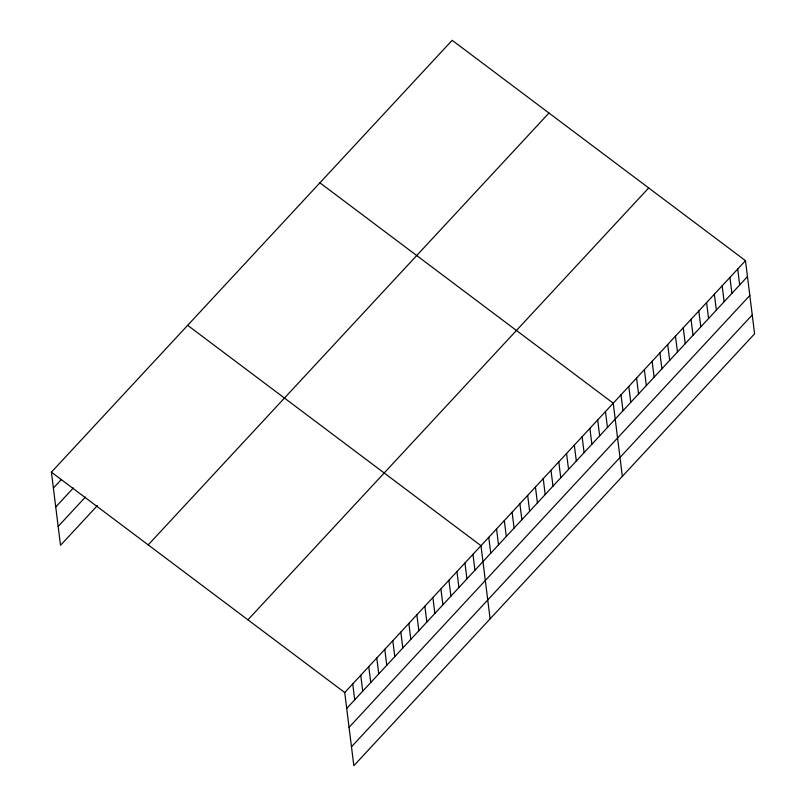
<?xml version="1.0" encoding="UTF-8"?>
<svg xmlns="http://www.w3.org/2000/svg" width="806" height="806" viewBox="0 0 806 806"><rect width="100%" height="100%" fill="white"/><g stroke="black" fill="none" stroke-linecap="round" stroke-linejoin="round"><path stroke-width="1.21" d="M51.403 472.165L452.166 40.3L745.49 260.67L754.597 333.835L353.834 765.7L344.726 692.545L51.403 472.165L60.51 545.33L97.385 505.594M53.377 488.073L61.397 479.439M55.735 506.964L73.366 487.962M58.163 526.429L85.406 497.06M148.193 544.896L548.967 113.021M247.926 619.824L648.689 187.949M344.726 692.545L745.49 260.67M346.701 708.454L747.474 276.579M349.058 727.344L749.822 295.47M351.476 746.809L752.25 314.934M319.911 182.821L613.235 403.191L622.343 476.346M187.657 325.332L480.981 545.712L490.098 618.867M737.712 269.063L739.686 284.961M729.934 277.445L731.908 293.344M722.146 285.828L724.131 301.726M714.368 294.21L716.353 310.109M706.59 302.593L708.575 318.501M698.812 310.975L700.797 326.883M691.034 319.357L693.009 335.266M683.256 327.74L685.231 343.648M675.468 336.122L677.453 352.031M667.69 344.505L669.675 360.413M659.913 352.887L661.897 368.795M652.135 361.279L654.119 377.178M644.357 369.662L646.331 385.56M636.579 378.044L638.553 393.943M628.791 386.427L630.776 402.335M621.013 394.809L622.998 410.717M605.457 411.574L607.442 427.482M597.679 419.956L599.654 435.865M589.901 428.339L591.876 444.247M582.113 436.721L584.098 452.629M574.335 445.114L576.32 461.012M566.558 453.496L568.542 469.394M558.78 461.878L560.764 477.777M551.002 470.261L552.976 486.159M543.224 478.643L545.199 494.552M535.436 487.026L537.421 502.934M527.658 495.408L529.643 511.316M519.88 503.79L521.865 519.699M512.102 512.173L514.087 528.081M504.324 520.555L506.299 536.464M496.546 528.938L498.521 544.846M488.758 537.33L490.743 553.228M472.971 554.347L474.946 570.255M464.951 562.981L466.936 578.889M456.942 571.625L458.916 587.524M448.922 580.26L450.907 596.168M440.902 588.894L442.887 604.802M432.893 597.528L434.867 613.437M424.873 606.172L426.858 622.071M416.863 614.807L418.838 630.715M408.844 623.441L410.828 639.349M400.834 632.085L402.809 647.984M392.814 640.72L394.799 656.628M384.794 649.354L386.779 665.262M376.785 657.998L378.77 673.897M368.765 666.633L370.75 682.541M360.756 675.267L362.73 691.175M352.736 683.911L354.721 699.81"/></g></svg>
